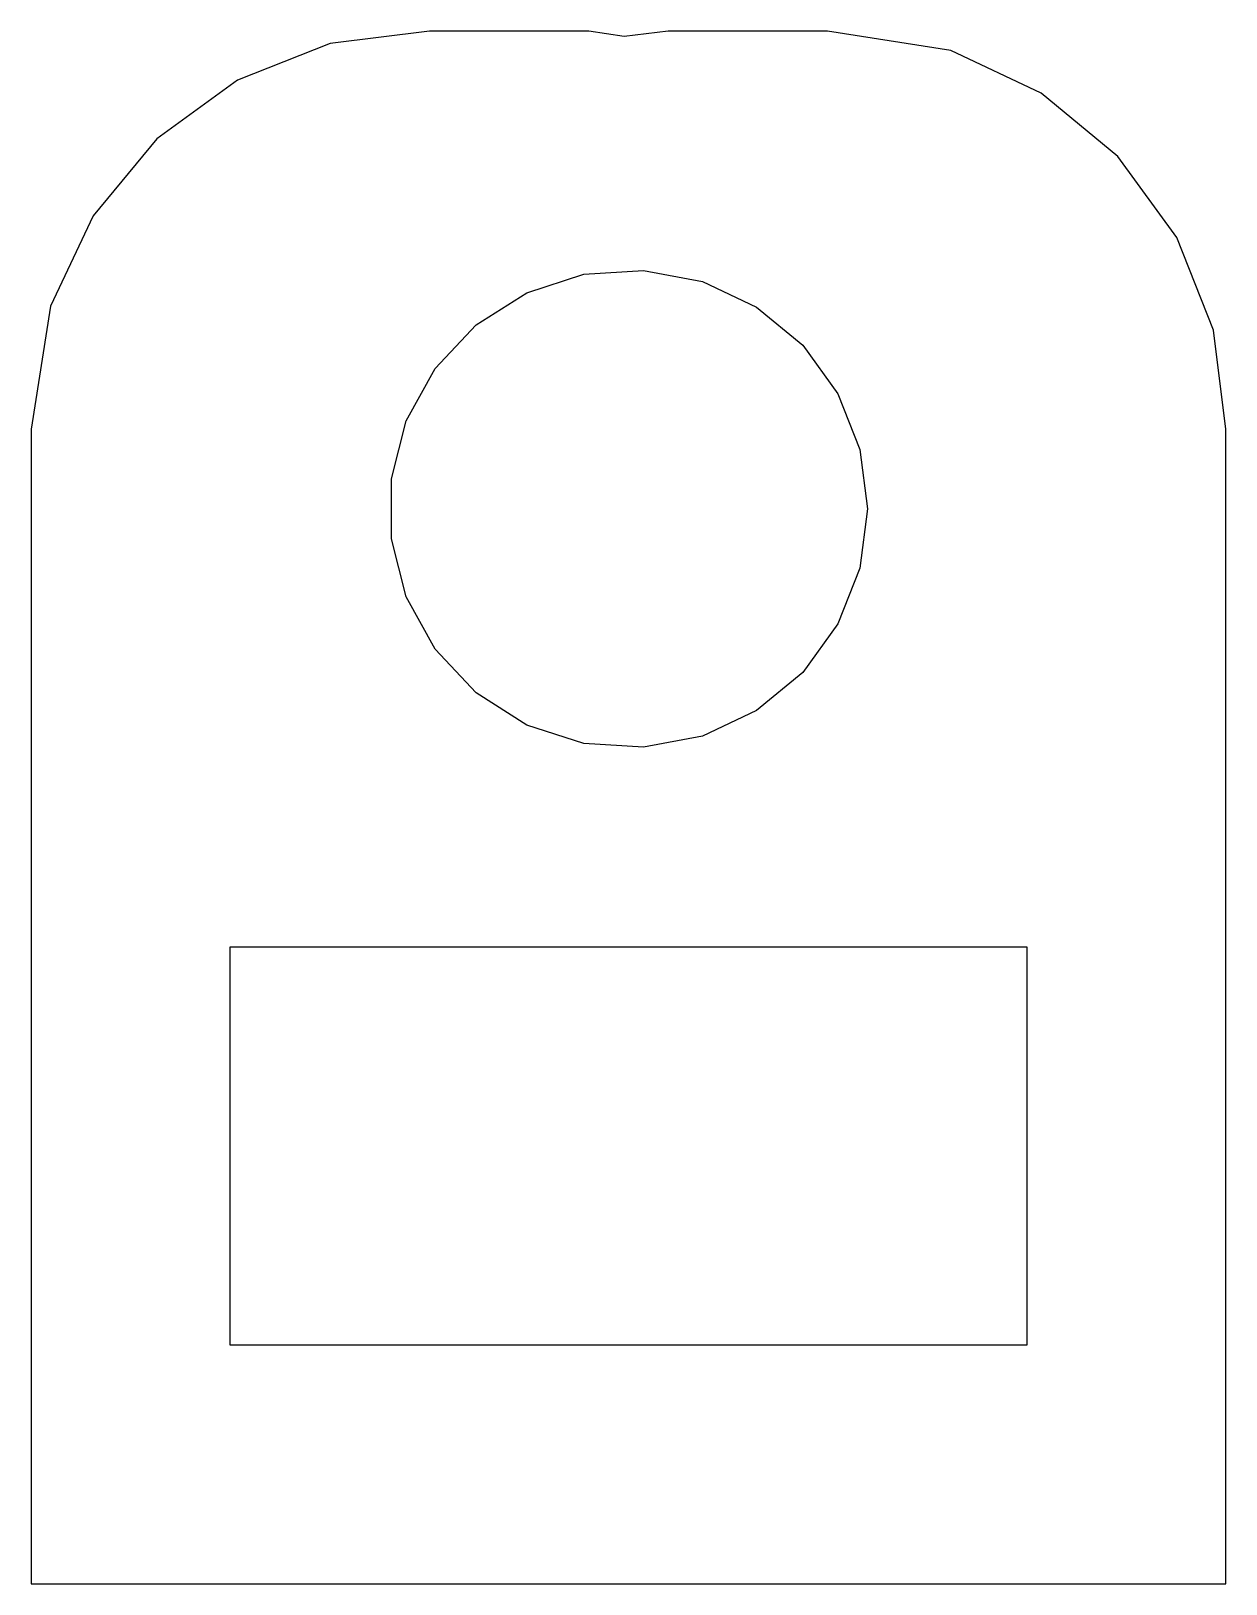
# Model space of a CAD drawing. Header units: metres. Extents: x -7.5 to 7.5, y -13.5 to 6.
import ezdxf

# ---------------------------------------------------------------- set-up
doc = ezdxf.new("R2010")
doc.units = ezdxf.units.M

msp = doc.modelspace()

# ---------------------------------------------------------------- linework, layer by layer
for p, q in [((-2.5, 6), (-3.74345, 5.84291)), ((-0.5, 6), (-2.5, 6)), ((-0.056274, 5.92972), (-0.5, 6)), ((0.5, 6), (-0.056274, 5.92972)), ((2.5, 6), (0.5, 6)), ((4.04509, 5.75528), (2.5, 6)), ((-3.74345, 5.84291), (-4.90877, 5.38153)), ((5.17914, 5.22163), (4.04509, 5.75528)), ((-4.90877, 5.38153), (-5.92273, 4.64484)), ((6.14484, 4.42273), (5.17914, 5.22163)), ((-5.92273, 4.64484), (-6.72163, 3.67914)), ((6.88153, 3.40877), (6.14484, 4.42273)), ((-6.72163, 3.67914), (-7.25528, 2.54509)), ((7.34291, 2.24345), (6.88153, 3.40877)), ((-1.27733, 2.71448), (-0.562134, 2.94685)), ((-0.562134, 2.94685), (0.18837, 2.99408)), ((0.18837, 2.99408), (0.927048, 2.85316)), ((0.927048, 2.85316), (1.60747, 2.53297)), ((-7.25528, 2.54509), (-7.5, 1)), ((-1.91226, 2.31154), (-1.27733, 2.71448)), ((1.60747, 2.53297), (2.1869, 2.05363)), ((-2.42705, 1.76335), (-1.91226, 2.31154)), ((7.5, 1), (7.34291, 2.24345)), ((2.1869, 2.05363), (2.62891, 1.44525)), ((-2.78932, 1.10437), (-2.42705, 1.76335)), ((2.62891, 1.44525), (2.90575, 0.746063)), ((-7.5, 1), (-7.5, -13.5)), ((-2.97633, 0.375992), (-2.78932, 1.10437)), ((7.5, -13.5), (7.5, 1)), ((2.90575, 0.746063), (3, 0)), ((-2.97633, -0.375992), (-2.97633, 0.375992)), ((3, 0), (2.90575, -0.746063)), ((-2.78932, -1.10437), (-2.97633, -0.375992)), ((2.90575, -0.746063), (2.62891, -1.44525)), ((-2.42705, -1.76335), (-2.78932, -1.10437)), ((2.62891, -1.44525), (2.1869, -2.05363)), ((-1.91226, -2.31154), (-2.42705, -1.76335)), ((2.1869, -2.05363), (1.60747, -2.53297)), ((-1.27733, -2.71448), (-1.91226, -2.31154)), ((1.60747, -2.53297), (0.927048, -2.85316)), ((-0.562134, -2.94685), (-1.27733, -2.71448)), ((0.927048, -2.85316), (0.18837, -2.99408)), ((0.18837, -2.99408), (-0.562134, -2.94685)), ((-5, -10.5), (-5, -5.5)), ((-5, -5.5), (5, -5.5)), ((5, -5.5), (5, -10.5)), ((5, -10.5), (-5, -10.5)), ((-7.5, -13.5), (7.5, -13.5))]:
    msp.add_line(p, q)

doc.saveas('drawing.dxf')
